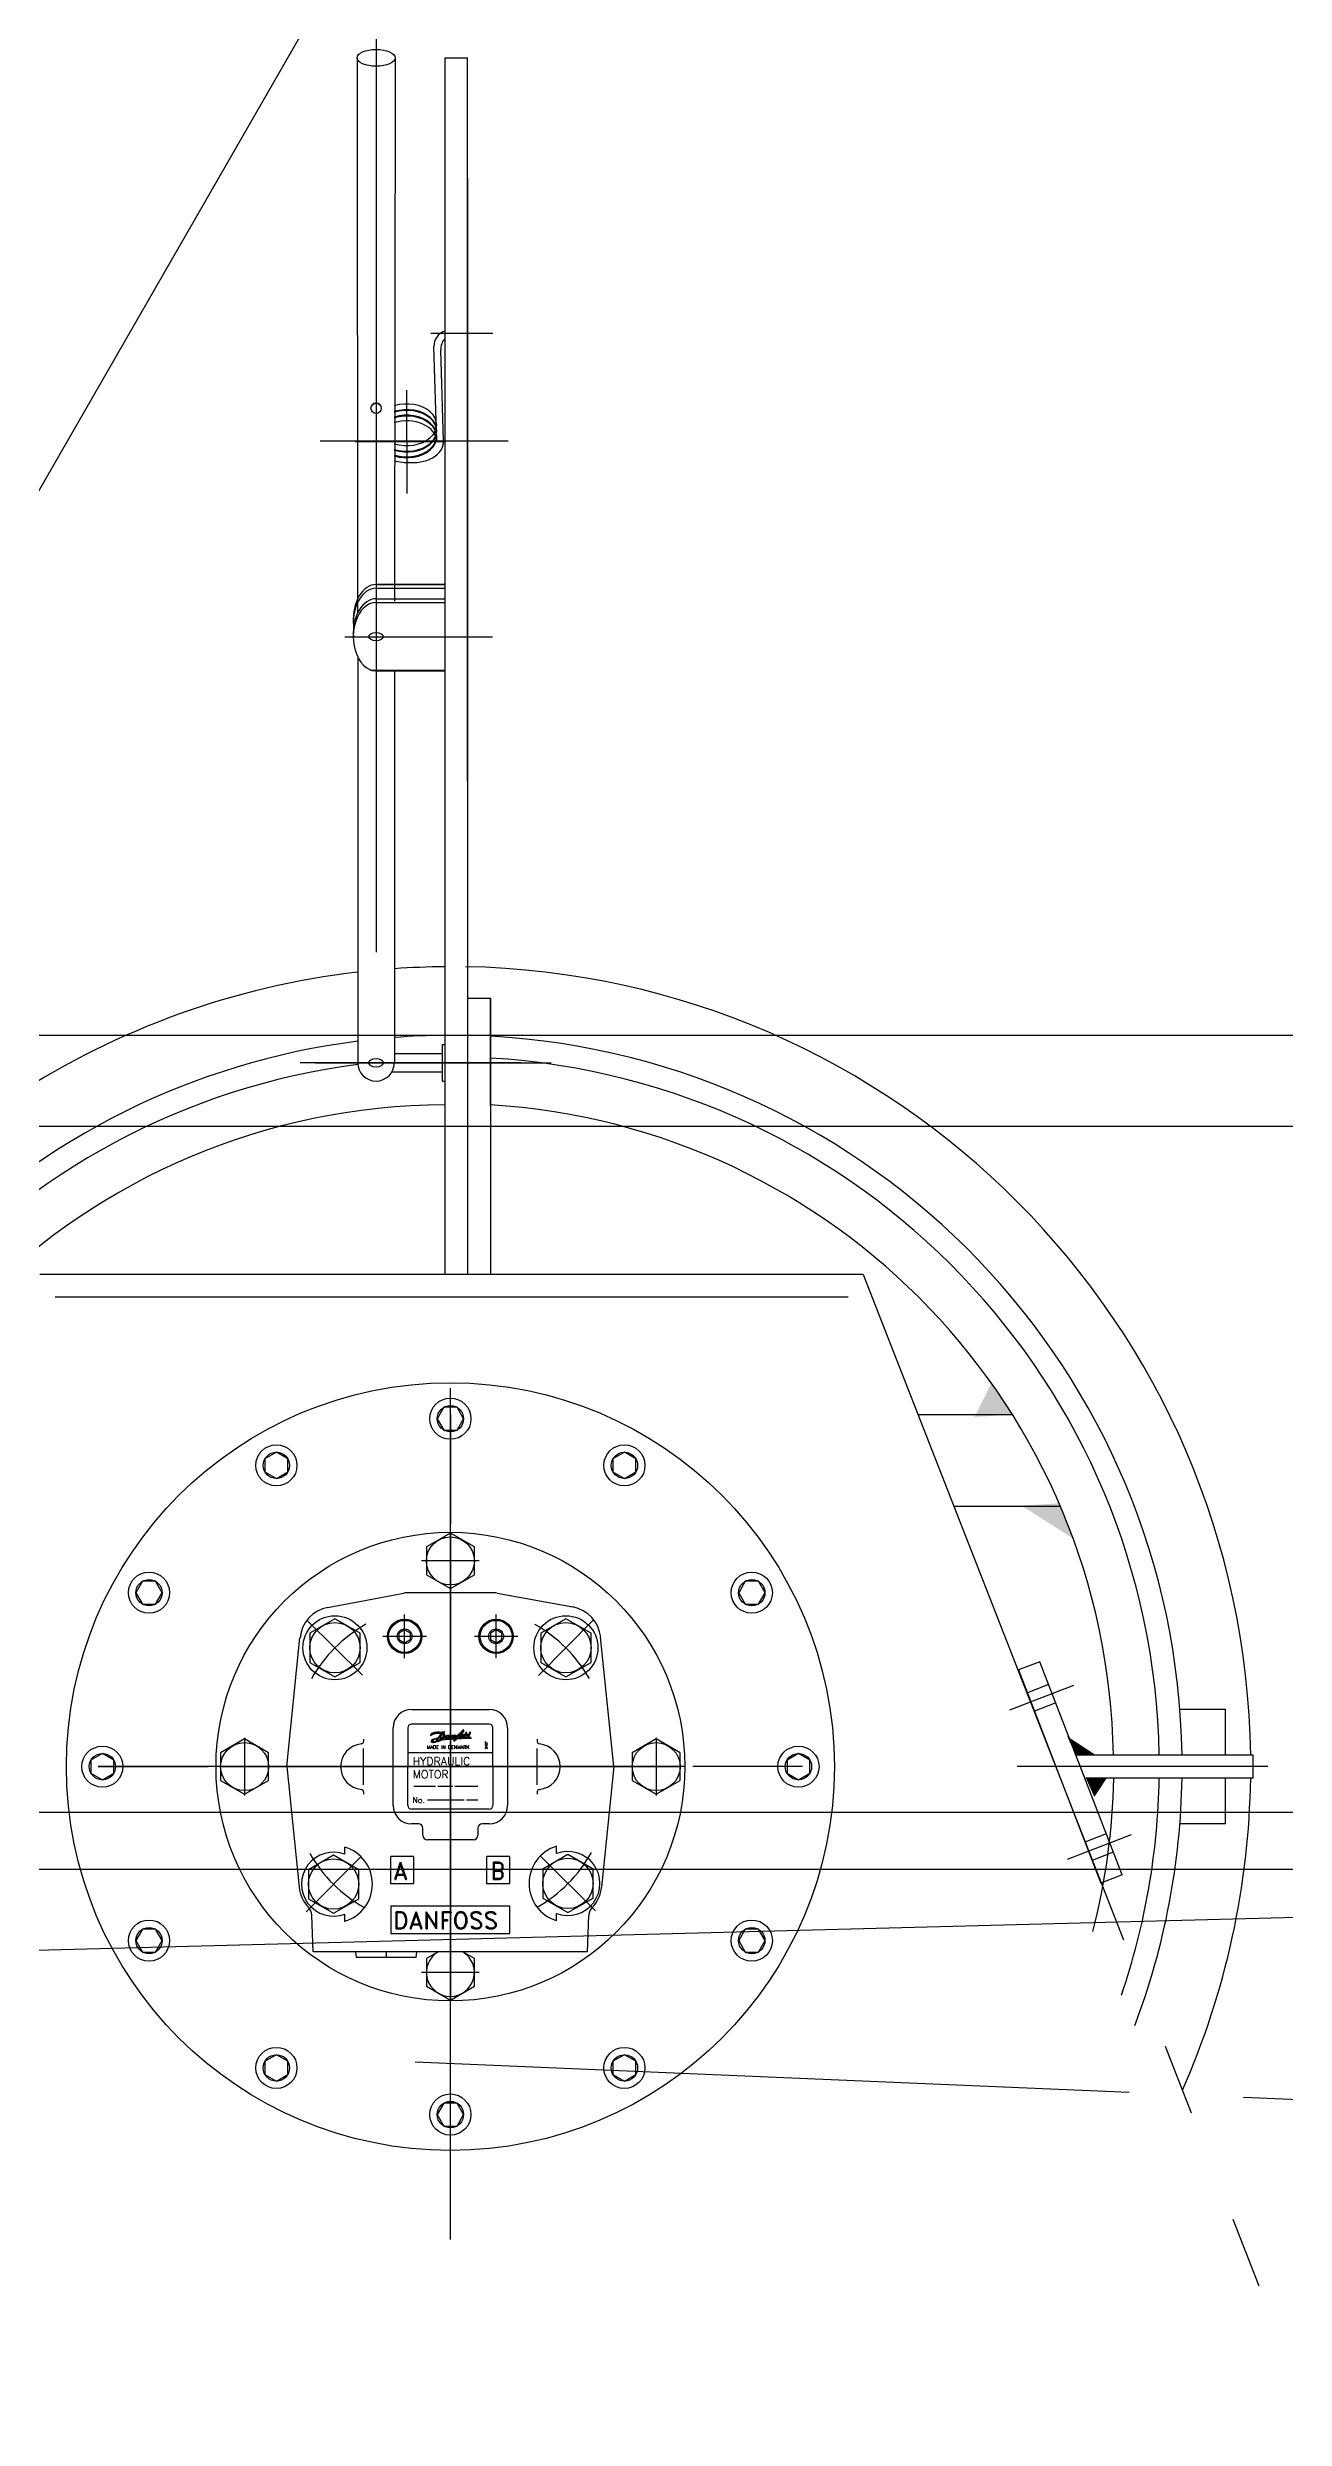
# Model space of a CAD drawing. Extents: x 1551 to 113148, y -1700 to 77018.
# Drawn here: x 36809 to 37350, y 60561 to 61598 of the extents above; entities that cross this region are included whole.
import ezdxf

# ---------------------------------------------------------------- set-up
doc = ezdxf.new("R2010")
doc.units = 0
doc.header["$LTSCALE"] = 500
doc.header["$MEASUREMENT"] = 0
doc.linetypes.add('CENTER', pattern=[3, 2.5, -0.25, 0, -0.25])
doc.linetypes.add('PHANTOM', pattern=[2.1, 1.25, -0.2, 0.125, -0.2, 0.125, -0.2])
doc.layers.get('0').update_dxf_attribs({"linetype": 'CONTINUOUS'})
doc.styles.add('ROMAND', font='romand', dxfattribs={"width": 0.95, "height": 2.9})
doc.styles.add('ROMANS', font='romans', dxfattribs={"height": 100})

# ---------------------------------------------------------------- blocks, each defined once
blk = doc.blocks.new('ankmm')
for p, q in [((-1832.5, 1468.9), (-1832.5, 1061.3)), ((-1840.8, 1452.5), (-1840.6, 1209.7)), ((-1824.2, 1452.5), (-1824.5, 1214.8)), ((-1802.5, 1452.5), (-1792.5, 1452.5)), ((-1802.5, 1452.5), (-1802.5, 920.3)), ((-1792.5, 1136.2), (-1792.5, 1452.5)), ((-1792.5, 1399.9), (-1792.5, 920.3)), ((-1781.5, 1331.9), (-1808.5, 1331.9)), ((-1806, 1284.6), (-1807.2, 1326.2)), ((-1803, 1284.8), (-1804.2, 1324.8)), ((-1819.1, 1284.6), (-1819.1, 1307.2)), ((-1774.8, 1284.8), (-1857, 1284.8)), ((-1802.5, 1284.6), (-1841.6, 1284.6)), ((-1819.1, 1284.6), (-1819.1, 1262)), ((-1802.5, 1222.1), (-1832.5, 1222.1)), ((-1832.5, 1222.1), (-1802.5, 1222.1)), ((-1832.5, 1220.5), (-1802.5, 1220.5)), ((-1832.5, 1215.9), (-1802.5, 1215.9)), ((-1832.5, 1214.3), (-1802.5, 1214.3)), ((-1846.2, 1199.3), (-1781.6, 1199.3)), ((-1840.5, 1190.4), (-1840.5, 1012.9)), ((-1835, 1184.7), (-1802.5, 1184.7)), ((-1832.5, 1184.3), (-1802.5, 1184.3)), ((-1824.5, 1184.7), (-1824.5, 1012.9)), ((-1792.5, 1136.2), (-1792.5, 994.1)), ((-1792.5, 1041.1), (-1782.5, 1041.1)), ((-1782.5, 1041.1), (-1782.5, 920.3)), ((-1782.5, 994.1), (-1782.5, 1041.1)), ((-1824.5, 1016.9), (-1803.5, 1016.9)), ((-1803.5, 1004.9), (-1803.5, 1020.9)), ((-1803.5, 1020.9), (-1802.5, 1020.9)), ((-1769, 1012.9), (-1865.7, 1012.9)), ((-1859, 1012.9), (-1756, 1012.9)), ((-1825.6, 1008.9), (-1803.5, 1008.9)), ((-1803.5, 1004.9), (-1802.5, 1004.9)), ((-1792.5, 1003.7), (-1792.5, 963.7)), ((-1619.5, 920.3), (-1979.5, 920.3)), ((-1626, 910.3), (-1972.9, 910.3)), ((-1802.9, 862.2), (-1805.8, 857.2)), ((-1797.1, 862.2), (-1802.9, 862.2)), ((-1800, 844), (-1800, 870.5)), ((-1794.2, 857.2), (-1797.1, 862.2)), ((-1805.8, 857.2), (-1802.9, 852.2)), ((-1802.9, 852.2), (-1797.1, 852.2)), ((-1800, 859), (-1800, 811)), ((-1797.1, 852.2), (-1794.2, 857.2)), ((-1595.5, 859), (-1554.3, 859)), ((-1876.1, 842.6), (-1881.1, 839.7)), ((-1871.1, 839.7), (-1876.1, 842.6)), ((-1800, 826), (-1800, 844)), ((-1723.9, 842.6), (-1728.9, 839.7)), ((-1718.9, 839.7), (-1723.9, 842.6)), ((-1881.1, 839.7), (-1881.1, 833.9)), ((-1881.1, 833.9), (-1876.1, 831.1)), ((-1876.1, 831.1), (-1871.1, 833.9)), ((-1871.1, 833.9), (-1871.1, 839.7)), ((-1728.9, 839.7), (-1728.9, 833.9)), ((-1728.9, 833.9), (-1723.9, 831.1)), ((-1723.9, 831.1), (-1718.9, 833.9)), ((-1718.9, 833.9), (-1718.9, 839.7)), ((-1579.9, 819), (-1533.3, 819)), ((-1800, 807.1), (-1810.5, 801.1)), ((-1810.5, 801.1), (-1810.5, 788.9)), ((-1800, 807.6), (-1800, 782.4)), ((-1800, 807.5), (-1800, 602.5)), ((-1789.5, 801.1), (-1800, 807.1)), ((-1789.5, 788.9), (-1789.5, 801.1)), ((-1787.4, 795), (-1812.6, 795)), ((-1810.5, 788.9), (-1800, 782.9)), ((-1800, 782.9), (-1789.5, 788.9)), ((-1934.7, 786.1), (-1937.6, 781.1)), ((-1937.6, 781.1), (-1934.7, 776.1)), ((-1928.9, 786.1), (-1934.7, 786.1)), ((-1926.1, 781.1), (-1928.9, 786.1)), ((-1928.9, 776.1), (-1926.1, 781.1)), ((-1853.7, 774.6), (-1820.4, 780.9)), ((-1780.4, 781), (-1819.6, 781)), ((-1779.6, 780.9), (-1746.5, 774.9)), ((-1671.1, 786.1), (-1673.9, 781.1)), ((-1673.9, 781.1), (-1671.1, 776.1)), ((-1665.3, 786.1), (-1671.1, 786.1)), ((-1662.4, 781.1), (-1665.3, 786.1)), ((-1665.3, 776.1), (-1662.4, 781.1)), ((-1934.7, 776.1), (-1928.9, 776.1)), ((-1838.5, 745), (-1862.6, 769)), ((-1850.5, 769.7), (-1861.5, 763.4)), ((-1839.5, 763.4), (-1850.5, 769.7)), ((-1820, 752.5), (-1820, 771.5)), ((-1780, 752.5), (-1780, 771.5)), ((-1761.5, 744.9), (-1737.5, 769.1)), ((-1749.5, 769.7), (-1760.5, 763.4)), ((-1738.5, 763.4), (-1749.5, 769.7)), ((-1671.1, 776.1), (-1665.3, 776.1)), ((-1871.5, 705), (-1865.8, 761.4)), ((-1861.5, 763.4), (-1861.5, 750.6)), ((-1839.5, 750.6), (-1839.5, 763.4)), ((-1810.5, 762), (-1829.5, 762)), ((-1820, 764.9), (-1822.5, 763.4)), ((-1822.5, 763.4), (-1822.5, 760.6)), ((-1822.5, 760.6), (-1820, 759.1)), ((-1817.5, 763.4), (-1820, 764.9)), ((-1820, 759.1), (-1817.5, 760.6)), ((-1817.5, 760.6), (-1817.5, 763.4)), ((-1800, 705), (-1800, 765)), ((-1770.5, 762), (-1789.5, 762)), ((-1780, 764.9), (-1782.5, 763.4)), ((-1782.5, 763.4), (-1782.5, 760.6)), ((-1782.5, 760.6), (-1780, 759.1)), ((-1777.5, 763.4), (-1780, 764.9)), ((-1780, 759.1), (-1777.5, 760.6)), ((-1777.5, 760.6), (-1777.5, 763.4)), ((-1760.5, 763.4), (-1760.5, 750.6)), ((-1738.5, 750.6), (-1738.5, 763.4)), ((-1728.5, 705), (-1734.3, 761.6)), ((-1861.5, 750.6), (-1850.5, 744.3)), ((-1850.5, 744.3), (-1839.5, 750.6)), ((-1760.5, 750.6), (-1749.5, 744.3)), ((-1749.5, 744.3), (-1738.5, 750.6)), ((-1542.2, 750.9), (-1551.6, 747.3)), ((-1551.6, 747.3), (-1515.6, 654)), ((-1506.3, 657.6), (-1542.2, 750.9)), ((-1527.5, 740.5), (-1555.5, 729.7)), ((-1538.4, 740.9), (-1547.7, 737.3)), ((-1817, 730), (-1783, 730)), ((-1535.3, 732.9), (-1544.6, 729.3)), ((-1481, 730.1), (-1461, 730.1)), ((-1461, 710.1), (-1461, 730.1)), ((-1890, 717.1), (-1900.5, 711.1)), ((-1890, 717.6), (-1890, 692.4)), ((-1879.5, 711.1), (-1890, 717.1)), ((-1838, 717), (-1838, 716)), ((-1825, 688), (-1825, 722)), ((-1818.6, 722), (-1818.6, 705)), ((-1783, 723.6), (-1817, 723.6)), ((-1808.3, 719.5), (-1808.8, 718.5)), ((-1805.8, 717.1), (-1806.1, 716.7)), ((-1805.3, 717.2), (-1806, 716.5)), ((-1804, 719.5), (-1805.5, 717.4)), ((-1803.4, 719.3), (-1805, 717.5)), ((-1803.4, 720.3), (-1803.7, 720)), ((-1803.3, 716.7), (-1803.5, 716.6)), ((-1803.4, 720.3), (-1802.4, 720.4)), ((-1802.4, 720.4), (-1803, 719.8)), ((-1800.6, 718.4), (-1800.4, 718.7)), ((-1799.9, 718.7), (-1800.5, 717.6)), ((-1799.9, 718.7), (-1800.4, 718.7)), ((-1800.1, 717.4), (-1799.9, 717.7)), ((-1799.6, 717.4), (-1800.1, 717.4)), ((-1799.2, 718.7), (-1798.7, 718.7)), ((-1798.1, 718.8), (-1799, 718.3)), ((-1798.7, 718.7), (-1799, 718.3)), ((-1798.7, 717.8), (-1798.3, 718.3)), ((-1798.7, 716.3), (-1798, 716.3)), ((-1798.2, 717.9), (-1797.7, 718.4)), ((-1797.4, 718.5), (-1797.2, 718.8)), ((-1797.2, 718.8), (-1796.6, 718.9)), ((-1796.1, 718.9), (-1794.9, 719)), ((-1791.9, 718.9), (-1791.9, 719.1)), ((-1791, 717.8), (-1791.3, 717.5)), ((-1791.3, 717.5), (-1790.9, 717.3)), ((-1781.4, 705), (-1781.4, 722)), ((-1775, 722), (-1775, 688)), ((-1762, 717), (-1762, 716)), ((-1710, 717.1), (-1720.5, 711.1)), ((-1710, 717.6), (-1710, 692.4)), ((-1699.5, 711.1), (-1710, 717.1)), ((-1952.2, 710.8), (-1957.2, 707.9)), ((-1957.2, 707.9), (-1957.2, 702.1)), ((-1947.2, 707.9), (-1952.2, 710.8)), ((-1947.2, 702.1), (-1947.2, 707.9)), ((-1900.5, 711.1), (-1900.5, 698.9)), ((-1879.5, 698.9), (-1879.5, 711.1)), ((-1838, 697), (-1838, 713)), ((-1781.4, 711.1), (-1818.6, 711.1)), ((-1800, 699), (-1800, 711)), ((-1762, 697), (-1762, 713)), ((-1720.5, 711.1), (-1720.5, 698.9)), ((-1699.5, 698.9), (-1699.5, 711.1)), ((-1647.8, 710.8), (-1652.8, 707.9)), ((-1652.8, 707.9), (-1652.8, 702.1)), ((-1642.8, 707.9), (-1647.8, 710.8)), ((-1642.8, 702.1), (-1642.8, 707.9)), ((-1449, 710), (-1526.5, 710)), ((-1449, 700), (-1449, 710)), ((-1957.2, 702.1), (-1952.2, 699.2)), ((-1697.5, 705), (-1954.1, 705)), ((-1954, 705), (-1906, 705)), ((-1952.2, 699.2), (-1947.2, 702.1)), ((-1877.4, 705), (-1902.6, 705)), ((-1900.5, 698.9), (-1890, 692.9)), ((-1890, 692.9), (-1879.5, 698.9)), ((-1871.5, 705), (-1866.1, 652.3)), ((-1818.6, 688), (-1818.6, 705)), ((-1816, 696.5), (-1806.5, 696.5)), ((-1806, 705), (-1794, 705)), ((-1805.5, 696.5), (-1799, 696.5)), ((-1804.5, 705), (-1795.5, 705)), ((-1800, 705), (-1800, 653.6)), ((-1798, 696.5), (-1788, 696.5)), ((-1781.4, 705), (-1781.4, 688)), ((-1728.5, 705), (-1733.9, 652.3)), ((-1697.4, 705), (-1722.6, 705)), ((-1720.5, 698.9), (-1710, 692.9)), ((-1710, 692.9), (-1699.5, 698.9)), ((-1646, 705), (-1694, 705)), ((-1652.8, 702.1), (-1647.8, 699.2)), ((-1647.8, 699.2), (-1642.8, 702.1)), ((-1443.2, 705), (-1552.2, 705)), ((-1442.5, 705), (-1551.5, 705)), ((-1442.5, 705), (-1537.9, 705)), ((-1449, 700), (-1522.1, 700)), ((-1461, 705), (-1461, 705)), ((-1461, 680.1), (-1461, 700.1)), ((-1838, 694), (-1838, 693)), ((-1783, 686.4), (-1817, 686.4)), ((-1810, 690.5), (-1794, 690.5)), ((-1793, 690.5), (-1788, 690.5)), ((-1762, 694), (-1762, 693)), ((-1814, 680), (-1817, 680)), ((-1812, 675), (-1812, 678)), ((-1788, 678), (-1788, 675)), ((-1783, 680), (-1786, 680)), ((-1502.3, 675.2), (-1530.3, 664.4)), ((-1513.2, 675.6), (-1522.5, 672)), ((-1481, 680.1), (-1461, 680.1)), ((-1839.1, 665.6), (-1863.1, 641.5)), ((-1851.1, 666.3), (-1862.1, 659.9)), ((-1840.1, 659.9), (-1851.1, 666.3)), ((-1846.1, 666.7), (-1846.1, 669.8)), ((-1816, 665.7), (-1826, 665.7)), ((-1826, 653.7), (-1826, 665.7)), ((-1816, 653.7), (-1816, 665.7)), ((-1790, 673), (-1810, 673)), ((-1784, 653.7), (-1784, 665.7)), ((-1774, 665.7), (-1784, 665.7)), ((-1774, 653.7), (-1774, 665.7)), ((-1760.6, 665.9), (-1736.5, 641.9)), ((-1748.6, 666.6), (-1759.6, 660.2)), ((-1753.6, 667), (-1753.6, 670.1)), ((-1737.6, 660.2), (-1748.6, 666.6)), ((-1510.1, 667.6), (-1519.4, 664)), ((-1862.1, 659.9), (-1862.1, 647.2)), ((-1840.1, 647.2), (-1840.1, 659.9)), ((-1816, 653.7), (-1826, 653.7)), ((-1774, 653.7), (-1784, 653.7)), ((-1759.6, 660.2), (-1759.6, 647.5)), ((-1737.6, 647.5), (-1737.6, 660.2)), ((-1506.3, 657.6), (-1515.6, 654)), ((-1862.1, 647.2), (-1851.1, 640.9)), ((-1851.1, 640.9), (-1840.1, 647.2)), ((-1826, 644), (-1826, 632)), ((-1774, 644), (-1826, 644)), ((-1774, 632), (-1774, 644)), ((-1759.6, 647.5), (-1748.6, 641.2)), ((-1748.6, 641.2), (-1737.6, 647.5)), ((-1934.7, 633.9), (-1937.6, 628.9)), ((-1928.9, 633.9), (-1934.7, 633.9)), ((-1926.1, 628.9), (-1928.9, 633.9)), ((-1860, 624), (-1860.6, 640)), ((-1846.1, 637.3), (-1846.1, 640.5)), ((-1753.6, 637.6), (-1753.6, 640.8)), ((-1740, 624), (-1739.4, 640)), ((-1671.1, 633.9), (-1673.9, 628.9)), ((-1665.3, 633.9), (-1671.1, 633.9)), ((-1662.4, 628.9), (-1665.3, 633.9)), ((-1937.6, 628.9), (-1934.7, 623.9)), ((-1934.7, 623.9), (-1928.9, 623.9)), ((-1928.9, 623.9), (-1926.1, 628.9)), ((-1740, 624), (-1860, 624)), ((-1841, 621.5), (-1841.3, 624)), ((-1828, 621.5), (-1828, 624)), ((-1826, 632), (-1774, 632)), ((-1815, 621.5), (-1814.7, 624)), ((-1805.4, 624), (-1810.5, 621.1)), ((-1800, 627.6), (-1800, 602.4)), ((-1789.5, 621.1), (-1794.6, 624)), ((-1673.9, 628.9), (-1671.1, 623.9)), ((-1671.1, 623.9), (-1665.3, 623.9)), ((-1665.3, 623.9), (-1662.4, 628.9)), ((-1815, 621.5), (-1841, 621.5)), ((-1787.4, 615), (-1812.6, 615)), ((-1810.5, 621.1), (-1810.5, 608.9)), ((-1789.5, 608.9), (-1789.5, 621.1)), ((-1810.5, 608.9), (-1800, 602.9)), ((-1800, 602.9), (-1789.5, 608.9)), ((-1800, 551), (-1800, 599)), ((-1876.1, 578.9), (-1881.1, 576.1)), ((-1881.1, 576.1), (-1881.1, 570.3)), ((-1871.1, 576.1), (-1876.1, 578.9)), ((-1871.1, 570.3), (-1871.1, 576.1)), ((-1723.9, 578.9), (-1728.9, 576.1)), ((-1728.9, 576.1), (-1728.9, 570.3)), ((-1718.9, 576.1), (-1723.9, 578.9)), ((-1718.9, 570.3), (-1718.9, 576.1)), ((-1881.1, 570.3), (-1876.1, 567.4)), ((-1876.1, 567.4), (-1871.1, 570.3)), ((-1728.9, 570.3), (-1723.9, 567.4)), ((-1723.9, 567.4), (-1718.9, 570.3)), ((-1802.9, 557.8), (-1805.8, 552.8)), ((-1805.8, 552.8), (-1802.9, 547.8)), ((-1797.1, 557.8), (-1802.9, 557.8)), ((-1794.2, 552.8), (-1797.1, 557.8)), ((-1797.1, 547.8), (-1794.2, 552.8)), ((-1802.9, 547.8), (-1797.1, 547.8))]:
    blk.add_line(p, q)
at = {"linetype": 'PHANTOM', "ltscale": 0.5}
blk.add_line((-1619.5, 920.3), (-1369.5, 281.3), dxfattribs=at)
at = {"linetype": 'CENTER', "ltscale": 5}
blk.add_line((-1800, 498.1), (-1800, 826), dxfattribs=at)
at = {"ltscale": 2}
for p, q in [((-1800, 805), (-1800, 605)), ((-1900, 705), (-1700, 705))]:
    blk.add_line(p, q, dxfattribs=at)
at = {"linetype": 'PHANTOM', "ltscale": 0.5}
blk.add_lwpolyline([(-1815.4, 575.9), (1509.3, 433.6)], dxfattribs=at)
for centre, radius in [((-1832.5, 1299.2), 2.25), ((-1800, 705), 167.9), ((-1800, 857.2), 9), ((-1800, 857.2), 5.77), ((-1876.1, 836.8), 9), ((-1876.1, 836.8), 5.77), ((-1723.9, 836.8), 9), ((-1723.9, 836.8), 5.77), ((-1800, 705), 102.5), ((-1800, 795), 10.5), ((-1931.8, 781.1), 9), ((-1668.2, 781.1), 9), ((-1931.8, 781.1), 5.77), ((-1668.2, 781.1), 5.77), ((-1850.5, 757), 14), ((-1850.5, 757), 11), ((-1820, 762), 7.5), ((-1820, 762), 7), ((-1780, 762), 7.5), ((-1780, 762), 7), ((-1749.5, 757), 14), ((-1749.5, 757), 11), ((-1820, 762), 3.25), ((-1780, 762), 3.25), ((-1952.2, 705), 9), ((-1952.2, 705), 5.77), ((-1890, 705), 10.5), ((-1710, 705), 10.5), ((-1647.8, 705), 9), ((-1647.8, 705), 5.77), ((-1851.1, 653.6), 11), ((-1748.6, 653.9), 11), ((-1931.8, 628.9), 9), ((-1931.8, 628.9), 5.77), ((-1668.2, 628.9), 9), ((-1668.2, 628.9), 5.77), ((-1876.1, 573.2), 9), ((-1723.9, 573.2), 9), ((-1876.1, 573.2), 5.77), ((-1723.9, 573.2), 5.77), ((-1800, 552.8), 9), ((-1800, 552.8), 5.77)]:
    blk.add_circle(centre, radius)
for centre, radius, start, end in [((-1800.2, 1326.4), 7, 109.3171, 181.6273), ((-1797.2, 1325), 7, 138.8541, 181.6273), ((-1832.5, 1299), 2.47, 45, 135), ((-1800.1, 705.1), 349.8, 96.6253, 149.1929), ((-1800.1, 705.1), 349.8, 90.3855, 93.9922), ((-1800, 705), 350, 0.8185, 88.9257), ((-1800.1, 705.1), 319.8, 97.2482, 173.0772), ((-1800.1, 705.1), 319.8, 90.4215, 94.3667), ((-1800, 705), 320, 0.8997, 86.8634), ((-1800.3, 705.1), 309.7, 97.4494, 179.285), ((-1832.5, 1012.9), 8, 180, 0), ((-1800.8, 704.7), 310.8, 0.9858, 86.6292), ((-1801.2, 705.7), 288.8, 90.2605, 179.3393), ((-1800, 705), 290, 0.9879, 86.5404), ((-1819.6, 777), 4, 90, 100.7652), ((-1780.4, 777), 4, 79.6363, 90), ((-1850.8, 759.9), 15, 100.7652, 174.1986), ((-1749.2, 760.1), 15, 5.8014, 79.6363), ((-1806.2, 712.9), 62.5, 119.5249, 150.7907), ((-1793.6, 712.7), 62.5, 29.5249, 60.7907), ((-1817, 722), 8, 90, 180), ((-1783, 722), 8, 0, 90), ((-1839, 716), 1, 275.2159, 0), ((-1817, 722), 1.6, 90, 180), ((-1783, 722), 1.6, 0, 90), ((-1761, 716), 1, 180, 264.7841), ((-1838, 705), 10, 95.2159, 264.7841), ((-1762, 705), 10, 275.2159, 84.7841), ((-1839, 694), 1, 0, 84.7841), ((-1761, 694), 1, 95.2159, 180), ((-1801.1, 705.2), 291.2, 345.621, 358.9725), ((-1800, 705), 310, 341.1736, 359.0758), ((-1800.5, 705.1), 320.5, 339.2906, 359.0829), ((-1800, 705), 310, 0, 0.0013), ((-1800, 705), 320, 0, 0.0013), ((-1800, 705), 350, 336.152, 359.1815), ((-1817, 688), 8, 180, 270), ((-1817, 688), 1.6, 180, 270), ((-1783, 688), 1.6, 270, 0), ((-1783, 688), 8, 270, 0), ((-1814, 678), 2, 0, 90), ((-1810, 675), 2, 180, 270), ((-1790, 675), 2, 270, 0), ((-1786, 678), 2, 90, 180), ((-1851.1, 653.6), 14, 69.0752, 290.9248), ((-1807.1, 697.9), 62.5, 209.5249, 240.7907), ((-1851.1, 653.6), 17, 287.1046, 72.8954), ((-1748.6, 653.9), 17, 107.1046, 252.8954), ((-1792.9, 697.9), 62.5, 299.5249, 330.7907), ((-1748.6, 653.9), 14, 249.0752, 110.9248), ((-1851.2, 653.8), 15, 185.8014, 224.0869), ((-1865.6, 639.9), 5, 1.9749, 44.0869), ((-1734.4, 639.9), 5, 135.9131, 178.0251), ((-1748.8, 653.8), 15, 315.9131, 354.1986), ((-1800, 615), 10.5, 121.0027, 58.9973)]:
    blk.add_arc(centre, radius, start, end)
for centre, major_axis, ratio in [((-1832.5, 1452.5), (-8.31, 0), 0.444324), ((-1832.5, 1199.3), (3.25, 0), 0.546402), ((-1832.5, 1012.9), (3.25, 0), 0.576987)]:
    blk.add_ellipse(centre, major_axis=major_axis, ratio=ratio)
for centre, major_axis, ratio, start_param, end_param in [((-1819.1, 1292), (13.1, 0), 0.695447, 4.284222, 8.282149), ((-1819.1, 1289.5), (13.1, 0), 0.695447, 4.284222, 8.282149), ((-1819.1, 1289.2), (13.1, 0), 0.695447, 4.284222, 8.282149), ((-1819.1, 1287.1), (13.1, 0), 0.695447, 4.284222, 8.282149), ((-1819.1, 1286.7), (13.1, 0), 0.695447, 4.284222, 8.282149), ((-1819.1, 1284.6), (13.1, 0), 0.695447, 6.283185, 8.282149), ((-1819.1, 1284.6), (13.1, 0), 0.695447, 4.284222, 4.825682), ((-1816.1, 1284.6), (-13.1, 0), 0.695447, 1.342722, 3.166331), ((-1832.5, 1199.3), (0, 15), 0.66323, 6.283185, 9.679438), ((-1832.5, 1205.5), (0, 15), 0.66323, 6.283185, 8.062808), ((-1832.5, 1207.1), (0, 15), 0.66323, 6.283185, 7.962356), ((-1832.5, 1200.9), (0, 15), 0.66323, 6.283185, 7.962356), ((-1804.7, 706.3), (-0.5, 13.2), 0.748439, -0.115461, 0.374055), ((-1808.1, 716.1), (-0.017, 0.437), 0.748439, 1.1459, 3.099758), ((-1807.6, 715.7), (-0.05, 1.23), 0.748439, 0.131434, 1.096097), ((-1805, 706.3), (-0.5, 13.8), 0.748439, -0.181468, 0.267016), ((-1807.6, 719.6), (-0.16, 3.98), 0.748439, 2.932393, 3.39596), ((-1803.9, 698.4), (-0.8, 19.1), 0.748439, 0.061566, 0.216833), ((-1807.2, 716.3), (-0.016, 0.409), 0.748439, 0.233949, 1.704403), ((-1807.2, 716.6), (-0.023, 0.576), 0.748439, 2.269432, 3.522056), ((-1805.6, 712.1), (-0.2, 5.08), 0.748439, 0, 0.404975), ((-1807.4, 724.8), (-0.35, 8.73), 0.748439, 3.146206, 3.706218), ((-1808.1, 728.1), (-0.5, 12.5), 0.748439, 3.238348, 3.683177), ((-1806.1, 716.5), (-0.006, 0.142), 0.748439, 0.237504, 4.52101), ((-1802.2, 700.2), (-0.7, 17.5), 0.748439, 0.05232, 0.185637), ((-1800.7, 685.5), (-1.3, 32.4), 0.748439, 0.053029, 0.123994), ((-1778.2, 341.6), (-14.9, 375.7), 0.748439, 0.018188, 0.037039), ((-1803.6, 718.6), (-0.034, 0.85), 0.748439, 3.598742, 5.830973), ((-1784.2, 525.4), (-7.6, 192.3), 0.748439, 0.042551, 0.080249), ((-1803.4, 718.7), (-0.05, 1.26), 0.748439, 3.921757, 5.700926), ((-1802.2, 700.2), (-0.7, 17.5), 0.748439, -0.037437, 0.003189), ((-1800.7, 685.5), (-1.3, 32.4), 0.748439, 0.01269, 0.029256), ((-1802.1, 717.6), (-0.016, 0.408), 0.748439, 1.330785, 3.323519), ((-1801.6, 717.4), (-0.04, 1.08), 0.748439, 0.167898, 1.099151), ((-1801.8, 719), (-0.07, 1.83), 0.748439, 2.897659, 3.586165), ((-1801.2, 717.4), (-0.038, 0.973), 0.748439, -0.434326, 1.294005), ((-1801.8, 717.5), (-0.007, 0.181), 0.748439, 0.728263, 4.059678), ((-1801.2, 717), (-0.07, 1.66), 0.748439, -0.57648, 0.421582), ((-1801.7, 718.8), (-0.06, 1.41), 0.748439, 3.141593, 4.076659), ((-1800.9, 717.6), (-0.013, 0.33), 0.748439, 2.343263, 3.47208), ((-1800.9, 718.2), (-0.006, 0.161), 0.748439, 3.760773, 6.062013), ((-1801, 720.1), (-0.11, 2.81), 0.748439, 3.172385, 3.689606), ((-1801.1, 720.5), (-0.12, 3.05), 0.748439, 3.379321, 4.058792), ((-1800.5, 717.6), (-0.0026, 0.066), 0.748439, 0.87216, 4.072081), ((-1795.5, 710.3), (-0.35, 8.91), 0.748439, 0.411102, 0.609761), ((-1798.7, 717.7), (-0.007, 0.165), 0.748439, 0.055978, 3.296189), ((-1785.6, 701), (-0.9, 22.9), 0.748439, 0.770848, 0.813496), ((-1798.4, 719.4), (-0.08, 1.91), 0.748439, 2.945584, 3.80724), ((-1798.4, 718.3), (-0.0036, 0.0914), 0.748439, -1.570796, 1.101729), ((-1798.5, 720.8), (-0.12, 2.97), 0.748439, 3.234918, 3.82941), ((-1798.2, 717.8), (-0.002, 0.0493), 0.748439, 0.186801, 3.968298), ((-1798, 718.5), (-0.012, 0.3), 0.748439, 4.342703, 7.030337), ((-1786.3, 703.7), (-0.8, 19.8), 0.748439, 0.803888, 0.853138), ((-1785.6, 701), (-0.9, 22.9), 0.748439, 0.709024, 0.74798), ((-1778.2, 341.6), (-14.9, 375.7), 0.748439, -0.007756, 0.015954), ((-1797.6, 727.6), (-0.36, 9.14), 0.748439, 3.122795, 3.184712), ((-1786.3, 703.7), (-0.8, 19.8), 0.748439, 0.688814, 0.777164), ((-1784.2, 525.4), (-7.6, 192.3), 0.748439, -0.005692, 0.038178), ((-1785.6, 701), (-0.9, 22.9), 0.748439, 0.574165, 0.646206), ((-1797.6, 727.6), (-0.36, 9.14), 0.748439, 3.266476, 3.354702), ((-1795.8, 718.2), (-0.023, 0.582), 0.748439, -0.117287, 2.002413), ((-1795.9, 718.4), (-0.027, 0.674), 0.748439, 2.269432, 3.740663), ((-1786.3, 703.7), (-0.8, 19.8), 0.748439, 0.644902, 0.664495), ((-1796.7, 723.6), (-0.18, 4.55), 0.748439, 3.328856, 3.983852), ((-1794.8, 717.6), (-0.06, 1.5), 0.748439, 0.082909, 1.042175), ((-1795.6, 718.4), (-0.01, 0.243), 0.748439, 1.893363, 3.99586), ((-1791.3, 712.9), (-0.36, 8.99), 0.748439, 0.410379, 0.646433), ((-1793, 716.5), (-0.18, 4.49), 0.748439, 0.425113, 0.856522), ((-1798, 726.4), (-0.3, 7.64), 0.748439, 3.506513, 3.767404), ((-1786.3, 703.7), (-0.8, 19.8), 0.748438, 0.628771, 0.629418), ((-1796.1, 720.8), (-0.12, 3.09), 0.748439, 3.327348, 3.854467), ((-1795.7, 719.9), (-0.07, 1.74), 0.748439, 3.260699, 3.853499), ((-1794.5, 718.8), (-0.017, 0.437), 0.748439, -0.205551, 2.017694), ((-1794.5, 720.5), (-0.006, 0.147), 0.748439, 4.047665, 6.956986), ((-1794.7, 721), (-0.09, 2.4), 0.748439, 3.209009, 3.877943), ((-1794.3, 720.7), (-0.013, 0.34), 0.748439, -1.544591, 0.119106), ((-1794.7, 721.2), (-0.1, 2.41), 0.748439, 3.259394, 3.883471), ((-1794.6, 719), (-0.013, 0.319), 0.748439, 3.955514, 5.746253), ((-1794.1, 718.2), (-0.013, 0.328), 0.748439, 0.404825, 2.847354), ((-1793.5, 717.2), (-0.06, 1.54), 0.748439, 0, 0.620585), ((-1794, 718.2), (-0.005, 0.115), 0.748439, 0.471463, 3.601921), ((-1794, 718.7), (-0.036, 0.9), 0.748439, 2.907839, 3.800062), ((-1794.1, 718.7), (-0.023, 0.59), 0.748439, 3.299912, 4.488819), ((-1793.5, 717.6), (-0.04, 1), 0.748439, 0.074753, 0.721066), ((-1794.2, 719.2), (-0.05, 1.39), 0.748439, 3.696447, 4.394212), ((-1793.6, 719.1), (-0.013, 0.32), 0.748439, 3.493214, 5.204861), ((-1793, 719.4), (-0.022, 0.564), 0.748439, -0.6357, 1.492788), ((-1793.2, 719.9), (-0.024, 0.611), 0.748439, 3.236971, 4.657095), ((-1794.2, 719.2), (-0.05, 1.39), 0.748439, 4.512267, 4.750761), ((-1793.3, 723.8), (-0.19, 4.83), 0.748439, 3.137779, 3.485219), ((-1793, 722.3), (-0.14, 3.47), 0.748439, 3.045421, 3.533019), ((-1792.6, 718.3), (-0.014, 0.356), 0.748439, 0.728592, 3.660219), ((-1791.7, 716.5), (-0.1, 2.45), 0.748439, 0.067741, 0.560163), ((-1792, 717.3), (-0.06, 1.4), 0.748439, 0, 0.602401), ((-1792.5, 718.3), (-0.006, 0.151), 0.748439, 0.607397, 3.755061), ((-1792.5, 718.9), (-0.029, 0.734), 0.748439, 3.210716, 4.403742), ((-1792.6, 719.1), (-0.05, 1.19), 0.748439, 3.206318, 4.147169), ((-1791.3, 719.2), (-0.031, 0.776), 0.748439, -0.360589, 1.375528), ((-1791, 718.5), (-0.039, 0.995), 0.748439, 0.712295, 1.559705), ((-1791.6, 719.9), (-0.024, 0.616), 0.748439, 3.189937, 4.713603)]:
    blk.add_ellipse(centre, major_axis=major_axis, ratio=ratio, start_param=start_param, end_param=end_param)
for points in [[(-1570.8, 858), (-1554.3, 859), (-1563.4, 872.7)], [(-1533.8, 820.2), (-1550.3, 819.2), (-1527.7, 804.8)], [(-1808.7, 718.5), (-1808.3, 719.6), (-1807.7, 719)], [(-1807.5, 716.4), (-1808.2, 716.6), (-1808.4, 716.3)], [(-1807.5, 716.4), (-1807.5, 716.2), (-1808.4, 716.3)], [(-1808.4, 716.3), (-1807.5, 716.2), (-1808.4, 716.1)], [(-1808.4, 715.8), (-1807.5, 716.2), (-1808.2, 715.7)], [(-1807.5, 716.2), (-1808.4, 716), (-1808.4, 715.8)], [(-1808.4, 716.1), (-1808.4, 716), (-1807.5, 716.2)], [(-1808.3, 719.6), (-1807.7, 719), (-1807.2, 719.9)], [(-1808.1, 716.8), (-1807.4, 716.6), (-1808.2, 716.6)], [(-1807.4, 716.5), (-1808.2, 716.6), (-1807.5, 716.4)], [(-1807.4, 716.6), (-1807.4, 716.5), (-1808.2, 716.6)], [(-1808.2, 715.7), (-1807.5, 716.2), (-1807.8, 715.6)], [(-1807.4, 716.6), (-1807.9, 716.9), (-1808.1, 716.8)], [(-1807.4, 716.6), (-1807, 717.2), (-1807.9, 716.9)], [(-1807.8, 715.6), (-1807.5, 716.2), (-1807.4, 716.1)], [(-1807.8, 715.6), (-1807.4, 715.6), (-1807.4, 716.1)], [(-1807.7, 719), (-1807.2, 719.9), (-1806.5, 719.4)], [(-1807, 717.2), (-1806.9, 716.9), (-1807.4, 716.6)], [(-1807.4, 716.1), (-1807.3, 716), (-1807.4, 715.6)], [(-1807.4, 715.6), (-1807.3, 716), (-1807.1, 715.6)], [(-1807.3, 716), (-1807.1, 716), (-1807.1, 715.6)], [(-1807.2, 719.9), (-1806.5, 719.4), (-1806, 720.1)], [(-1806.7, 715.7), (-1807.1, 716), (-1806.5, 716.1)], [(-1807.1, 715.6), (-1807.1, 716), (-1806.7, 715.7)], [(-1806.3, 717.3), (-1806.5, 717), (-1807, 717.2)], [(-1806.5, 717), (-1807, 717.2), (-1806.9, 716.9)], [(-1806.7, 715.8), (-1806.5, 716.1), (-1806.2, 715.9)], [(-1806.5, 719.4), (-1806, 720.1), (-1805.2, 719.5)], [(-1806.2, 717.1), (-1806.3, 717.3), (-1806.5, 717)], [(-1806.5, 716.1), (-1806, 716.2), (-1806.2, 715.9)], [(-1805.5, 717.4), (-1805.8, 717.1), (-1806.3, 717.3)], [(-1805.8, 717.1), (-1806.3, 717.3), (-1806.2, 717.1)], [(-1805.3, 717.3), (-1805.5, 717.4), (-1806.2, 716.6)], [(-1805.3, 717.3), (-1806, 716.5), (-1806.2, 716.6)], [(-1806.2, 716.6), (-1806.2, 716.5), (-1806.1, 716.5)], [(-1806.2, 716.5), (-1806.1, 716.5), (-1806.1, 716.4)], [(-1806.2, 715.9), (-1806, 716.2), (-1805.6, 716)], [(-1806, 716.4), (-1806.1, 716.5), (-1806, 716.5)], [(-1806.1, 716.4), (-1806.1, 716.5), (-1806, 716.4)], [(-1806, 720.1), (-1805.2, 719.5), (-1804.8, 720.1)], [(-1805.6, 716), (-1806, 716.2), (-1805.4, 716.4)], [(-1805.6, 716), (-1805.4, 716.4), (-1805, 716.3)], [(-1803.4, 720.3), (-1803.4, 719.3), (-1805.5, 717.4)], [(-1803.4, 719.3), (-1805.5, 717.4), (-1805.3, 717.2)], [(-1805, 716.3), (-1805.4, 716.4), (-1804.9, 716.6)], [(-1805.3, 717.2), (-1805, 717.5), (-1804.4, 717.5)], [(-1805.2, 719.5), (-1804.8, 720.1), (-1804, 719.5)], [(-1805, 717.5), (-1804.4, 717.5), (-1804.1, 717.7)], [(-1804.9, 716.6), (-1805, 716.3), (-1804.5, 716.5)], [(-1804.5, 716.9), (-1804.5, 716.5), (-1804.9, 716.6)], [(-1804.8, 720.1), (-1804, 719.5), (-1803.7, 720)], [(-1804, 717.2), (-1803.9, 716.9), (-1804.5, 716.9)], [(-1803.9, 716.9), (-1804.5, 716.9), (-1804.5, 716.5)], [(-1804.4, 717.5), (-1804.1, 717.7), (-1803.5, 717.6)], [(-1804.1, 717.7), (-1803.5, 717.6), (-1803.3, 717.8)], [(-1803.5, 717.6), (-1803.6, 717.1), (-1804, 717.2)], [(-1803.6, 717.1), (-1804, 717.2), (-1803.9, 716.9)], [(-1802.9, 717.6), (-1803.5, 717.6), (-1803.6, 717.1)], [(-1802.9, 717.6), (-1803.1, 718), (-1803.5, 717.6)], [(-1803.5, 716.6), (-1803.3, 716.7), (-1802.7, 716.6)], [(-1802.4, 720.4), (-1803.4, 720.3), (-1803.4, 719.3)], [(-1803.4, 719.3), (-1803, 719.8), (-1803.2, 719.2)], [(-1803.3, 716.7), (-1800.7, 717), (-1802.7, 716.6)], [(-1803, 719.8), (-1803.2, 719.2), (-1802.7, 719.5)], [(-1803.2, 719.2), (-1802.7, 719.5), (-1803, 718.9)], [(-1803, 718.3), (-1802.7, 717.9), (-1803.1, 718)], [(-1802.7, 717.9), (-1803.1, 718), (-1802.9, 717.6)], [(-1802.7, 719.5), (-1803, 718.9), (-1802.5, 719.1)], [(-1802.5, 719.1), (-1803, 718.6), (-1802.5, 718.6)], [(-1803, 718.9), (-1802.5, 719.1), (-1803, 718.6)], [(-1802.5, 718.6), (-1803, 718.3), (-1802.6, 718.2)], [(-1803, 718.6), (-1802.5, 718.6), (-1803, 718.3)], [(-1802.6, 718.2), (-1803, 718.3), (-1802.7, 717.9)], [(-1802.9, 717.6), (-1802.4, 717.6), (-1802.7, 717.9)], [(-1802.7, 717.9), (-1802.3, 717.9), (-1802.4, 717.6)], [(-1802.7, 716.6), (-1800.7, 717), (-1800.2, 716.8)], [(-1801.9, 717.5), (-1802.3, 717.9), (-1802.4, 717.6)], [(-1802.4, 717.6), (-1802.4, 717.4), (-1801.9, 717.5)], [(-1801.9, 717.5), (-1802.4, 717.4), (-1802.3, 717.3)], [(-1802.3, 717.9), (-1801.7, 718), (-1802.1, 718.3)], [(-1801.9, 717.5), (-1802.3, 717.9), (-1801.7, 718)], [(-1802.3, 717.3), (-1801.9, 717.5), (-1801.9, 717.4)], [(-1801.9, 717.4), (-1802.3, 717.3), (-1802.2, 717.2)], [(-1802.2, 717.2), (-1801.9, 717.4), (-1801.6, 717.1)], [(-1802.1, 718.3), (-1801.7, 718), (-1801.8, 718.5)], [(-1801.6, 717.1), (-1801.9, 717.4), (-1801.7, 717.4)], [(-1801.8, 718.5), (-1801.5, 718.3), (-1801.4, 718.6)], [(-1801.8, 718.5), (-1801.7, 718), (-1801.5, 718.3)], [(-1801.1, 717.3), (-1801.7, 717.4), (-1801.3, 717.5)], [(-1801.7, 717.4), (-1801.6, 717.1), (-1801.1, 717.3)], [(-1801.5, 718.3), (-1801.4, 718.6), (-1801.2, 718.4)], [(-1801.4, 718.6), (-1801.2, 718.4), (-1800.9, 718.6)], [(-1801.3, 717.5), (-1801.1, 717.3), (-1801, 717.7)], [(-1800.9, 718.6), (-1801.2, 718.4), (-1800.9, 718.3)], [(-1801, 717.7), (-1801.1, 717.3), (-1800.9, 717.3)], [(-1800.9, 717.3), (-1800.8, 718), (-1801, 717.7)], [(-1800.9, 718.3), (-1800.9, 718.6), (-1800.6, 718.4)], [(-1800.6, 718.4), (-1800.9, 718.3), (-1800.8, 718.3)], [(-1800.3, 718), (-1800.8, 718), (-1800.9, 717.3)], [(-1800.6, 718.4), (-1800.3, 718), (-1800.8, 718.1)], [(-1800.6, 718.4), (-1800.8, 718.3), (-1800.8, 718.2)], [(-1800.8, 718.1), (-1800.8, 718), (-1800.3, 718)], [(-1800.8, 717.2), (-1800.3, 718), (-1800.5, 717.6)], [(-1800.5, 717.6), (-1800.5, 717.5), (-1800.8, 717.2)], [(-1800.8, 717.3), (-1800.5, 717.5), (-1800.3, 717.4)], [(-1800.8, 717.2), (-1800.5, 717.5), (-1800.5, 717.5)], [(-1800.3, 718), (-1800.4, 718.7), (-1800.6, 718.4)], [(-1800.6, 717), (-1800.2, 716.8), (-1798, 717.3)], [(-1800.3, 717.4), (-1800.5, 717.5), (-1800, 717.8)], [(-1799.9, 718.7), (-1800.4, 718.7), (-1800.3, 718)], [(-1800.3, 717.4), (-1800, 717.8), (-1799.9, 717.7)], [(-1798, 717.3), (-1800.2, 716.8), (-1798.2, 717)], [(-1799.9, 717.7), (-1800.1, 717.4), (-1799.6, 717.4)], [(-1800, 717.8), (-1799.6, 718.2), (-1799.9, 717.7)], [(-1799.6, 717.4), (-1799.9, 717.7), (-1799, 718.3)], [(-1799, 718.3), (-1799.6, 718.2), (-1799.9, 717.7)], [(-1799.6, 718.2), (-1798.7, 718.7), (-1799, 718.3)], [(-1798.7, 718.7), (-1799.2, 718.7), (-1799.6, 718.2)], [(-1799, 718.3), (-1799.6, 717.4), (-1798.5, 718.4)], [(-1798.9, 718.3), (-1798.4, 718.4), (-1797.9, 718.8)], [(-1798.8, 717.7), (-1798.7, 717.5), (-1798.2, 717.9)], [(-1798.2, 717.9), (-1798.8, 717.7), (-1798.8, 717.8)], [(-1798.7, 717.8), (-1798.8, 717.8), (-1798.2, 717.9)], [(-1798.2, 717.9), (-1798.3, 718.3), (-1798.7, 717.8)], [(-1798.6, 717.5), (-1798.7, 717.5), (-1798.2, 717.9)], [(-1798.2, 717), (-1798.7, 716.3), (-1798, 716.3)], [(-1798.2, 717.9), (-1798.2, 717.8), (-1798.6, 717.5)], [(-1798.6, 717.5), (-1798.2, 717.8), (-1798.2, 717.5)], [(-1797.9, 718.8), (-1797.8, 718.7), (-1798.4, 718.4)], [(-1798.4, 718.4), (-1798.4, 718.4), (-1797.9, 718.8)], [(-1798.4, 718.4), (-1797.8, 718.7), (-1798.3, 718.3)], [(-1798.3, 718.3), (-1797.7, 718.4), (-1797.8, 718.7)], [(-1797.8, 718.4), (-1798.3, 718.3), (-1798.2, 717.9)], [(-1798.2, 717.8), (-1797.8, 717.6), (-1797.7, 717.9)], [(-1798.2, 717.5), (-1798.2, 717.8), (-1797.8, 717.6)], [(-1797.3, 717.4), (-1798, 717.3), (-1798.2, 717)], [(-1798.2, 717), (-1798, 716.3), (-1797.3, 717.4)], [(-1797.5, 718), (-1797.3, 717.4), (-1797.9, 717.4)], [(-1797.7, 717.9), (-1797.8, 717.6), (-1797.5, 718)], [(-1797.7, 717.9), (-1797.5, 718), (-1797.3, 718.2)], [(-1797.6, 717), (-1796.2, 717.1), (-1797.3, 717.4)], [(-1797.5, 718), (-1797.3, 717.4), (-1797.3, 718.2)], [(-1797.4, 718.5), (-1797, 718.5), (-1797.2, 718.8)], [(-1797.3, 718.2), (-1796.6, 718.9), (-1796.4, 718.6)], [(-1797.3, 718.2), (-1797.3, 717.4), (-1796.4, 718.6)], [(-1797.3, 717.4), (-1796.2, 717.5), (-1796.2, 717.1)], [(-1797.3, 717.4), (-1797.3, 717.4), (-1797.3, 717.4)], [(-1797.2, 718.8), (-1797, 718.5), (-1796.6, 718.9)], [(-1796.6, 718.9), (-1795.8, 719.8), (-1795.9, 719.2)], [(-1796.6, 718.9), (-1796.4, 718.6), (-1795.9, 719.2)], [(-1796.1, 718.9), (-1794.9, 719), (-1796.4, 718.6)], [(-1795.8, 718.3), (-1796.3, 718.2), (-1796.2, 718.5)], [(-1796.3, 718.2), (-1796.2, 717.9), (-1795.8, 718.3)], [(-1796, 718.7), (-1796.2, 718.5), (-1795.8, 718.3)], [(-1795.8, 718.3), (-1795.7, 718.1), (-1796.2, 717.9)], [(-1796.2, 717.9), (-1796, 717.8), (-1795.7, 718.1)], [(-1796.2, 717.1), (-1790.9, 717.3), (-1796.1, 717.5)], [(-1796.1, 717.5), (-1791.9, 717.8), (-1790.9, 717.3)], [(-1796, 718.7), (-1795.2, 718.9), (-1795.6, 718.7)], [(-1795.6, 718.7), (-1795.8, 718.3), (-1796, 718.7)], [(-1795.7, 718.1), (-1796, 717.8), (-1795.8, 717.7)], [(-1795.9, 719.2), (-1795.7, 719.4), (-1795.8, 719.8)], [(-1795.2, 719.5), (-1795.7, 719.4), (-1795.9, 719.2)], [(-1795.8, 719.8), (-1795.2, 720.1), (-1795, 720.5)], [(-1795.8, 719.8), (-1795.7, 719.4), (-1795.2, 720.1)], [(-1795.5, 718.2), (-1795.8, 717.7), (-1795, 718.1)], [(-1795.8, 717.7), (-1795.7, 718.1), (-1795.5, 718.2)], [(-1795, 719.8), (-1795.7, 719.4), (-1795.2, 719.5)], [(-1795, 718.1), (-1795.5, 718.2), (-1795.1, 718.4)], [(-1795, 720.5), (-1795.2, 720.1), (-1794.6, 720.6)], [(-1795, 719.8), (-1794.6, 720), (-1795.2, 719.5)], [(-1795.1, 718.4), (-1795, 718.1), (-1794.8, 718.6)], [(-1795, 720.5), (-1794.6, 720.6), (-1794.4, 721)], [(-1794.4, 720.4), (-1794.6, 720), (-1795, 719.8)], [(-1794.8, 718.6), (-1795, 718.1), (-1794.5, 718.6)], [(-1794.8, 719.1), (-1794.6, 719.2), (-1794.3, 719.1)], [(-1794.4, 718.8), (-1794.3, 719.1), (-1794.8, 719.1)], [(-1794.8, 718.9), (-1794.8, 719.1), (-1794.4, 718.8)], [(-1794.8, 718.6), (-1794.4, 718.8), (-1794.8, 718.9)], [(-1794.8, 718.6), (-1794.5, 718.6), (-1794.4, 718.8)], [(-1794.4, 721), (-1794.6, 720.6), (-1794.5, 720.6)], [(-1794.1, 720.7), (-1794.4, 720.4), (-1794.6, 720)], [(-1794.3, 719.1), (-1794.4, 719.3), (-1794.6, 719.2)], [(-1794.5, 720.6), (-1794.4, 721), (-1794.2, 720.9)], [(-1794.2, 720.9), (-1794.5, 720.6), (-1794.4, 720.6)], [(-1794.5, 718.6), (-1794.4, 718.8), (-1794.1, 718.7)], [(-1794.4, 720.6), (-1794.2, 720.9), (-1794.1, 720.7)], [(-1794.4, 720.5), (-1794.4, 720.4), (-1794.1, 720.7)], [(-1794.1, 720.7), (-1794.4, 720.6), (-1794.4, 720.5)], [(-1794.1, 718.7), (-1794.4, 718.8), (-1793.9, 719)], [(-1794.1, 718.3), (-1794.2, 718.5), (-1794.3, 718.3)], [(-1794.1, 718.3), (-1794.1, 717.9), (-1794.3, 718)], [(-1794.3, 718.3), (-1794.3, 718), (-1794.1, 718.3)], [(-1793.8, 718.5), (-1793.9, 718.7), (-1794.2, 718.5)], [(-1794.2, 718.5), (-1793.8, 718.5), (-1794.1, 718.3)], [(-1793.9, 719), (-1794.1, 718.7), (-1793.7, 718.9)], [(-1794.1, 718.2), (-1794, 718.1), (-1794.1, 717.9)], [(-1794.1, 717.9), (-1794, 718.1), (-1793.8, 717.9)], [(-1793.6, 718), (-1794, 718.2), (-1793.7, 718.3)], [(-1793.8, 717.9), (-1794, 718.1), (-1793.9, 718.1)], [(-1793.7, 718.9), (-1793.9, 719), (-1793.4, 719.4)], [(-1793.5, 718.8), (-1793.9, 718.7), (-1793.6, 718.6)], [(-1793.6, 718.6), (-1793.9, 718.7), (-1793.8, 718.5)], [(-1793.9, 718.1), (-1793.8, 717.9), (-1793.6, 718)], [(-1793.4, 719.4), (-1793.7, 718.9), (-1793.4, 719.2)], [(-1793.3, 718.4), (-1793.7, 718.3), (-1793.5, 718.8)], [(-1793.7, 718.3), (-1793.6, 718), (-1793.3, 718.4)], [(-1793.1, 719), (-1793.5, 718.8), (-1793.3, 718.4)], [(-1793.4, 719), (-1793.5, 718.8), (-1793.1, 719)], [(-1793.4, 719.2), (-1793.1, 719.3), (-1793.3, 719.7)], [(-1793.4, 719), (-1793.1, 719.3), (-1793.1, 719)], [(-1793.4, 719.2), (-1793.1, 719.3), (-1793.4, 719)], [(-1792.7, 719.9), (-1793.2, 719.9), (-1793.3, 719.7)], [(-1792.8, 719.6), (-1793.3, 719.7), (-1792.7, 719.9)], [(-1792.9, 719.4), (-1793.3, 719.7), (-1792.8, 719.6)], [(-1793.3, 719.7), (-1792.9, 719.4), (-1793.1, 719.3)], [(-1793.2, 719.9), (-1792.7, 719.9), (-1792.9, 720)], [(-1793.2, 718.8), (-1793.1, 719), (-1792.5, 718.8)], [(-1792.5, 718.8), (-1793.1, 719), (-1792.5, 719.1)], [(-1792.8, 718.5), (-1792.4, 718.8), (-1792.6, 718.5)], [(-1792.6, 718.4), (-1792.6, 718.5), (-1792.8, 718.5)], [(-1792.8, 718.3), (-1792.8, 718.5), (-1792.6, 718.4)], [(-1792.6, 718.2), (-1792.6, 718.4), (-1792.8, 718.3)], [(-1792.8, 718), (-1792.8, 718.3), (-1792.6, 718.2)], [(-1792.5, 718.2), (-1792.6, 718.2), (-1792.8, 718)], [(-1792.6, 717.9), (-1792.8, 718), (-1792.5, 718.2)], [(-1792.6, 718.5), (-1792.4, 718.8), (-1792.3, 718.6)], [(-1792.4, 718), (-1792.5, 718.2), (-1792.6, 717.9)], [(-1791.9, 719.1), (-1792.5, 719.1), (-1791.9, 719.3)], [(-1792.5, 719.1), (-1792.5, 718.8), (-1791.9, 719.1)], [(-1792.2, 718.4), (-1792.5, 718.2), (-1792.1, 718.1)], [(-1792.1, 718.1), (-1792.5, 718.2), (-1792.4, 718)], [(-1792.4, 718.8), (-1791.9, 718.9), (-1792.3, 718.6)], [(-1792.3, 718.6), (-1792, 718.7), (-1791.9, 718.9)], [(-1792, 718.1), (-1792, 718.7), (-1792.2, 718.4)], [(-1791.8, 718.5), (-1791.9, 718.9), (-1792, 718.7)], [(-1792, 718.7), (-1791.8, 718.5), (-1792, 718.1)], [(-1791.9, 719.3), (-1791.5, 719.3), (-1791.8, 719.6)], [(-1791.9, 719.1), (-1791.5, 719.3), (-1791.7, 718.9)], [(-1791.9, 719.3), (-1791.5, 719.3), (-1791.9, 719.1)], [(-1791.7, 718.9), (-1791.9, 719.1), (-1791.9, 718.9)], [(-1791.9, 718.9), (-1791.7, 718.9), (-1791.8, 718.5)], [(-1791.9, 717.8), (-1791, 717.8), (-1791.4, 717.5)], [(-1791.8, 719.6), (-1791.5, 719.3), (-1791.6, 719.8)], [(-1791.6, 719.8), (-1791.4, 719.9), (-1791.5, 719.3)], [(-1791.5, 719.3), (-1791.3, 719.4), (-1791.4, 719.9)], [(-1791.2, 719.6), (-1791.4, 719.9), (-1791.2, 719.9)], [(-1791.4, 719.9), (-1791.2, 719.6), (-1791.3, 719.4)], [(-1530.3, 718.3), (-1526.6, 710.1), (-1517.5, 709.9)], [(-1522.1, 700), (-1513, 699.9), (-1518.4, 691.7)]]:
    blk.add_solid(points)
at = {"style": 'ROMANS'}
blk.add_text('0407', height=1, rotation=90, dxfattribs=at).set_placement((-1783.8, 712.7))
at = {"style": 'ROMAND'}
for s, height, p in [('HYDRAULIC', 3.5, (-1816.5, 705.6)), ('MADE IN DENMARK', 1.5, (-1810.3, 712.8)), ('MOTOR', 3.5, (-1816.5, 699.9)), ('No.', 2.5, (-1816.6, 689.1)), ('A', 7.5, (-1825, 655.7)), ('B', 7.5, (-1782.5, 655.7)), ('DANFOSS', 7.5, (-1825, 634))]:
    blk.add_text(s, height=height, dxfattribs=at).set_placement(p)
blk = doc.blocks.new('eyhd6teirr4')
at = {"ltscale": 0.2}
blk.add_line((-813.4, 985), (-208.8, 2036.3), dxfattribs=at)

msp = doc.modelspace()

# ---------------------------------------------------------------- linework, layer by layer
for p, q in [((25437.365, 61166.238), (43538.591, 61166.238)), ((43538.591, 61126.238), (25437.365, 61126.238)), ((43597.042, 60943.992), (31777.391, 60633.999)), ((37825.105, 60826.238), (25437.365, 60826.238)), ((37835.105, 60801.238), (25437.365, 60801.238))]:
    msp.add_line(p, q)

# ---------------------------------------------------------------- block references
for name, p in [('eyhd6teirr4', (37458.532, 60141.238)), ('ankmm', (38785.105, 60141.238))]:
    msp.add_blockref(name, p)

doc.saveas('drawing.dxf')
